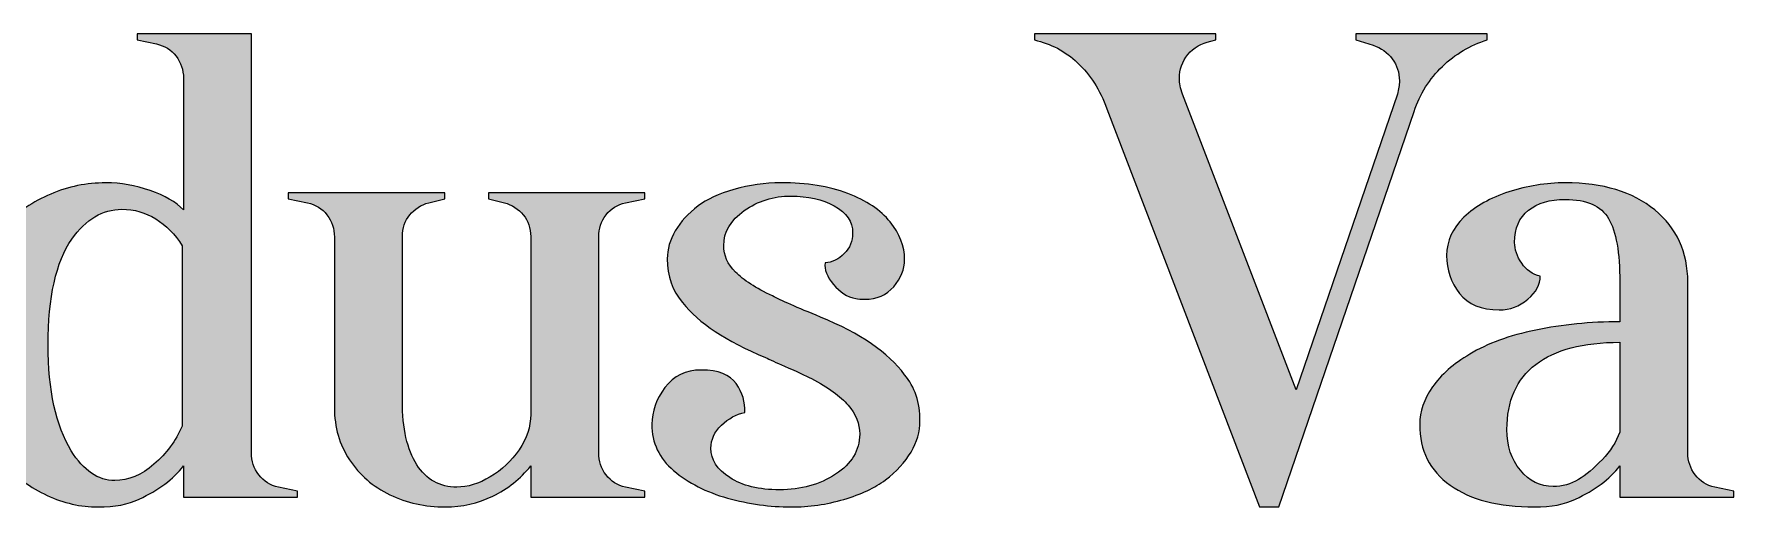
# Model space of a CAD drawing. Header units: inches. Extents: x 0.7 to 13.7, y -3.5 to -1.5.
# Drawn here: x 7.192 to 11.047, y -3.05 to -1.977 of the extents above; entities that cross this region are included whole.
import ezdxf

# ---------------------------------------------------------------- set-up
doc = ezdxf.new("R2010")
doc.units = ezdxf.units.IN
doc.header["$MEASUREMENT"] = 0
doc.layers.add('Layer 1', color=7, linetype='Continuous', lineweight=0)

# ---------------------------------------------------------------- blocks, each defined once
blk = doc.blocks.new('Block_3')
at = {"layer": 'Layer 1', "true_color": 0x000000, "transparency": 33554687}
h = blk.add_hatch(color=18, dxfattribs=at)
h.dxf.hatch_style = 2
edge = h.paths.add_edge_path()
edge.add_spline(control_points=[(7.2776, -2.4422), (7.2417, -2.4942), (7.2238, -2.5742), (7.2238, -2.6821), (7.2238, -2.7851), (7.2412, -2.8651), (7.2761, -2.9221), (7.3042, -2.9671), (7.3372, -2.9896), (7.375, -2.9896), (7.4061, -2.9896), (7.4356, -2.9773), (7.4638, -2.9528), (7.4919, -2.9283), (7.5132, -2.8996), (7.5278, -2.8666), (7.5278, -2.8666), (7.5278, -2.4572), (7.5278, -2.4572), (7.5113, -2.4312), (7.4914, -2.411), (7.4681, -2.3965), (7.4449, -2.382), (7.4192, -2.3747), (7.3911, -2.3747), (7.3474, -2.3747), (7.3096, -2.3972), (7.2776, -2.4422)], knot_values=[0, 0, 0, 0, 1, 1, 1, 2, 2, 2, 3, 3, 3, 4, 4, 4, 5, 5, 5, 6, 6, 6, 7, 7, 7, 8, 8, 8, 9, 9, 9, 9], degree=3, periodic=0)
edge = h.paths.add_edge_path()
edge.add_spline(control_points=[(7.7016, -2.9768), (7.7128, -2.9913), (7.7276, -3.0006), (7.746, -3.0045), (7.746, -3.0045), (7.7896, -3.0136), (7.7896, -3.0136), (7.7896, -3.0136), (7.7896, -3.027), (7.7896, -3.027), (7.7896, -3.027), (7.5307, -3.027), (7.5307, -3.027), (7.5307, -3.027), (7.5307, -2.9566), (7.5307, -2.9566), (7.5074, -2.9865), (7.474, -3.0116), (7.4303, -3.0315), (7.4061, -3.0436), (7.375, -3.0495), (7.3372, -3.0495), (7.2974, -3.0495), (7.2589, -3.0408), (7.2216, -3.0233), (7.1842, -3.0058), (7.1515, -2.9821), (7.1234, -2.9521), (7.0574, -2.8781), (7.0245, -2.7881), (7.0245, -2.6821), (7.0245, -2.5702), (7.0579, -2.4797), (7.1249, -2.4107), (7.1549, -2.3807), (7.1898, -2.3573), (7.2296, -2.3402), (7.2693, -2.3233), (7.311, -2.3147), (7.3547, -2.3147), (7.3886, -2.3147), (7.4221, -2.3205), (7.4551, -2.332), (7.488, -2.3435), (7.5132, -2.3582), (7.5307, -2.3762), (7.5307, -2.3762), (7.5307, -2.0778), (7.5307, -2.0778), (7.5307, -2.0588), (7.5251, -2.0421), (7.514, -2.0276), (7.5028, -2.0131), (7.488, -2.0039), (7.4696, -1.9998), (7.4696, -1.9998), (7.426, -1.9908), (7.426, -1.9908), (7.426, -1.9908), (7.426, -1.9773), (7.426, -1.9773), (7.426, -1.9773), (7.6849, -1.9773), (7.6849, -1.9773), (7.6849, -1.9773), (7.6849, -2.9266), (7.6849, -2.9266), (7.6849, -2.9456), (7.6905, -2.9623), (7.7016, -2.9768)], knot_values=[0, 0, 0, 0, 1, 1, 1, 2, 2, 2, 3, 3, 3, 4, 4, 4, 5, 5, 5, 6, 6, 6, 7, 7, 7, 8, 8, 8, 9, 9, 9, 10, 10, 10, 11, 11, 11, 12, 12, 12, 13, 13, 13, 14, 14, 14, 15, 15, 15, 16, 16, 16, 17, 17, 17, 18, 18, 18, 19, 19, 19, 20, 20, 20, 21, 21, 21, 22, 22, 22, 23, 23, 23, 23], degree=3, periodic=0)
h = blk.add_hatch(color=18, dxfattribs=at)
h.dxf.hatch_style = 2
edge = h.paths.add_edge_path()
edge.add_spline(control_points=[(9.5585, -2.0426), (9.5299, -2.0161), (9.4972, -1.9989), (9.4603, -1.9908), (9.4603, -1.9908), (9.4603, -1.9773), (9.4603, -1.9773), (9.4603, -1.9773), (9.872, -1.9773), (9.872, -1.9773), (9.872, -1.9773), (9.872, -1.9908), (9.872, -1.9908), (9.872, -1.9908), (9.8604, -1.9939), (9.8604, -1.9939), (9.839, -1.9978), (9.8218, -2.0078), (9.8087, -2.0238), (9.7956, -2.0398), (9.7891, -2.0578), (9.7891, -2.0778), (9.7891, -2.0888), (9.7915, -2.1008), (9.7964, -2.1138), (9.7964, -2.1138), (10.0538, -2.7841), (10.0538, -2.7841), (10.0538, -2.7841), (10.2837, -2.1138), (10.2837, -2.1138), (10.2866, -2.1028), (10.2881, -2.0928), (10.2881, -2.0838), (10.2881, -2.0649), (10.2827, -2.0481), (10.272, -2.0336), (10.2614, -2.0191), (10.2468, -2.0089), (10.2284, -2.0028), (10.2284, -2.0028), (10.1891, -1.9908), (10.1891, -1.9908), (10.1891, -1.9908), (10.1891, -1.9773), (10.1891, -1.9773), (10.1891, -1.9773), (10.4873, -1.9773), (10.4873, -1.9773), (10.4873, -1.9773), (10.4873, -1.9908), (10.4873, -1.9908), (10.4485, -2.0028), (10.4146, -2.0228), (10.3855, -2.0508), (10.3564, -2.0788), (10.3351, -2.1128), (10.3215, -2.1528), (10.3215, -2.1528), (10.0146, -3.0495), (10.0146, -3.0495), (10.0146, -3.0495), (9.9709, -3.0495), (9.9709, -3.0495), (9.9709, -3.0495), (9.6247, -2.1468), (9.6247, -2.1468), (9.6092, -2.1038), (9.5871, -2.0691), (9.5585, -2.0426)], knot_values=[0, 0, 0, 0, 1, 1, 1, 2, 2, 2, 3, 3, 3, 4, 4, 4, 5, 5, 5, 6, 6, 6, 7, 7, 7, 8, 8, 8, 9, 9, 9, 10, 10, 10, 11, 11, 11, 12, 12, 12, 13, 13, 13, 14, 14, 14, 15, 15, 15, 16, 16, 16, 17, 17, 17, 18, 18, 18, 19, 19, 19, 20, 20, 20, 21, 21, 21, 22, 22, 22, 23, 23, 23, 23], degree=3, periodic=0)
h = blk.add_hatch(color=18, dxfattribs=at)
h.dxf.hatch_style = 2
edge = h.paths.add_edge_path()
edge.add_spline(control_points=[(8.489, -2.3875), (8.4779, -2.402), (8.4723, -2.4187), (8.4723, -2.4377), (8.4723, -2.4377), (8.4723, -2.9266), (8.4723, -2.9266), (8.4723, -2.9456), (8.4779, -2.9623), (8.489, -2.9768), (8.5002, -2.9913), (8.515, -3.0006), (8.5334, -3.0045), (8.5334, -3.0045), (8.577, -3.0136), (8.577, -3.0136), (8.577, -3.0136), (8.577, -3.027), (8.577, -3.027), (8.577, -3.027), (8.3181, -3.027), (8.3181, -3.027), (8.3181, -3.027), (8.3181, -2.9566), (8.3181, -2.9566), (8.2948, -2.9856), (8.2662, -3.0083), (8.2323, -3.0248), (8.1983, -3.0413), (8.1624, -3.0495), (8.1246, -3.0495), (8.079, -3.0495), (8.0371, -3.0403), (7.9988, -3.0218), (7.9605, -3.0033), (7.9299, -2.9768), (7.9072, -2.9423), (7.8844, -2.9078), (7.873, -2.8686), (7.873, -2.8246), (7.873, -2.8246), (7.873, -2.4377), (7.873, -2.4377), (7.873, -2.4187), (7.8674, -2.402), (7.8562, -2.3875), (7.8451, -2.373), (7.8303, -2.3638), (7.8119, -2.3597), (7.8119, -2.3597), (7.7682, -2.3507), (7.7682, -2.3507), (7.7682, -2.3507), (7.7682, -2.3372), (7.7682, -2.3372), (7.7682, -2.3372), (8.1232, -2.3372), (8.1232, -2.3372), (8.1232, -2.3372), (8.1232, -2.3507), (8.1232, -2.3507), (8.1232, -2.3507), (8.0868, -2.3597), (8.0868, -2.3597), (8.0694, -2.3648), (8.055, -2.374), (8.0439, -2.3875), (8.0327, -2.401), (8.0272, -2.4173), (8.0272, -2.4362), (8.0272, -2.4362), (8.0272, -2.8096), (8.0272, -2.8096), (8.0272, -2.8716), (8.0381, -2.9196), (8.0599, -2.9536), (8.0817, -2.9876), (8.112, -3.0045), (8.1508, -3.0045), (8.175, -3.0045), (8.2003, -2.9968), (8.2264, -2.9813), (8.2526, -2.9658), (8.2745, -2.9453), (8.2919, -2.9198), (8.3094, -2.8943), (8.3181, -2.8676), (8.3181, -2.8396), (8.3181, -2.8396), (8.3181, -2.4362), (8.3181, -2.4362), (8.3181, -2.4173), (8.3125, -2.401), (8.3014, -2.3875), (8.2902, -2.374), (8.2759, -2.3648), (8.2585, -2.3597), (8.2585, -2.3597), (8.2221, -2.3507), (8.2221, -2.3507), (8.2221, -2.3507), (8.2221, -2.3372), (8.2221, -2.3372), (8.2221, -2.3372), (8.577, -2.3372), (8.577, -2.3372), (8.577, -2.3372), (8.577, -2.3507), (8.577, -2.3507), (8.577, -2.3507), (8.5334, -2.3597), (8.5334, -2.3597), (8.515, -2.3638), (8.5002, -2.373), (8.489, -2.3875)], knot_values=[0, 0, 0, 0, 1, 1, 1, 2, 2, 2, 3, 3, 3, 4, 4, 4, 5, 5, 5, 6, 6, 6, 7, 7, 7, 8, 8, 8, 9, 9, 9, 10, 10, 10, 11, 11, 11, 12, 12, 12, 13, 13, 13, 14, 14, 14, 15, 15, 15, 16, 16, 16, 17, 17, 17, 18, 18, 18, 19, 19, 19, 20, 20, 20, 21, 21, 21, 22, 22, 22, 23, 23, 23, 24, 24, 24, 25, 25, 25, 26, 26, 26, 27, 27, 27, 28, 28, 28, 29, 29, 29, 30, 30, 30, 31, 31, 31, 32, 32, 32, 33, 33, 33, 34, 34, 34, 35, 35, 35, 36, 36, 36, 37, 37, 37, 38, 38, 38, 38], degree=3, periodic=0)
h = blk.add_hatch(color=18, dxfattribs=at)
h.dxf.hatch_style = 2
edge = h.paths.add_edge_path()
edge.add_spline(control_points=[(8.6227, -2.7789), (8.6426, -2.7524), (8.67, -2.7391), (8.7049, -2.7391), (8.7437, -2.7391), (8.7701, -2.7494), (8.7842, -2.7699), (8.7982, -2.7904), (8.8048, -2.8121), (8.8038, -2.8351), (8.7844, -2.8391), (8.7667, -2.8488), (8.7507, -2.8644), (8.7347, -2.8799), (8.7267, -2.8971), (8.7267, -2.9161), (8.7267, -2.9421), (8.741, -2.9643), (8.7696, -2.9828), (8.7982, -3.0013), (8.8358, -3.0106), (8.8824, -3.0106), (8.9308, -3.0106), (8.9733, -2.9988), (9.0096, -2.9753), (9.046, -2.9518), (9.0642, -2.9216), (9.0642, -2.8846), (9.0642, -2.8606), (9.0555, -2.8386), (9.038, -2.8186), (9.0206, -2.7986), (8.9929, -2.7786), (8.9551, -2.7586), (8.9415, -2.7517), (8.9211, -2.7421), (8.894, -2.7301), (8.8746, -2.7221), (8.86, -2.7156), (8.8503, -2.7106), (8.7611, -2.6737), (8.6986, -2.6322), (8.6627, -2.5862), (8.6394, -2.5592), (8.6278, -2.5262), (8.6278, -2.4872), (8.6278, -2.4652), (8.6338, -2.444), (8.646, -2.4235), (8.6581, -2.403), (8.6753, -2.3843), (8.6976, -2.3672), (8.717, -2.3522), (8.7442, -2.3397), (8.7791, -2.3297), (8.814, -2.3198), (8.8494, -2.3147), (8.8853, -2.3147), (8.9444, -2.3147), (8.9951, -2.3227), (9.0373, -2.3388), (9.0795, -2.3547), (9.1115, -2.3762), (9.1333, -2.4032), (9.1551, -2.4302), (9.166, -2.4587), (9.166, -2.4887), (9.166, -2.5107), (9.1578, -2.5312), (9.1413, -2.5502), (9.1248, -2.5692), (9.103, -2.5787), (9.0758, -2.5787), (9.0671, -2.5787), (9.0603, -2.5782), (9.0555, -2.5772), (9.036, -2.5732), (9.0191, -2.5624), (9.0045, -2.545), (8.99, -2.5275), (8.9837, -2.5112), (8.9856, -2.4962), (9.0021, -2.4952), (9.0167, -2.4882), (9.0293, -2.4752), (9.0419, -2.4622), (9.0482, -2.4467), (9.0482, -2.4287), (9.0482, -2.4027), (9.0344, -2.3822), (9.0067, -2.3672), (8.9791, -2.3522), (8.9464, -2.3447), (8.9085, -2.3447), (8.8688, -2.3447), (8.8334, -2.3557), (8.8024, -2.3777), (8.7713, -2.3997), (8.7558, -2.4262), (8.7558, -2.4572), (8.7558, -2.4792), (8.7648, -2.4992), (8.7827, -2.5172), (8.8006, -2.5352), (8.8285, -2.5532), (8.8664, -2.5712), (8.8858, -2.5812), (8.9221, -2.5972), (8.9755, -2.6191), (9.0657, -2.6562), (9.1292, -2.6996), (9.166, -2.7496), (9.1893, -2.7776), (9.2009, -2.8126), (9.2009, -2.8546), (9.2009, -2.8786), (9.1941, -2.9021), (9.1806, -2.9251), (9.167, -2.9481), (9.1476, -2.9691), (9.1224, -2.9881), (9.0991, -3.0061), (9.0678, -3.0208), (9.0285, -3.0323), (8.9893, -3.0438), (8.9493, -3.0495), (8.9085, -3.0495), (8.861, -3.0495), (8.813, -3.0428), (8.7645, -3.0293), (8.716, -3.0158), (8.6753, -2.9951), (8.6423, -2.9671), (8.6094, -2.9391), (8.5929, -2.9041), (8.5929, -2.8621), (8.5929, -2.8331), (8.6028, -2.8054), (8.6227, -2.7789)], knot_values=[0, 0, 0, 0, 1, 1, 1, 2, 2, 2, 3, 3, 3, 4, 4, 4, 5, 5, 5, 6, 6, 6, 7, 7, 7, 8, 8, 8, 9, 9, 9, 10, 10, 10, 11, 11, 11, 12, 12, 12, 13, 13, 13, 14, 14, 14, 15, 15, 15, 16, 16, 16, 17, 17, 17, 18, 18, 18, 19, 19, 19, 20, 20, 20, 21, 21, 21, 22, 22, 22, 23, 23, 23, 24, 24, 24, 25, 25, 25, 26, 26, 26, 27, 27, 27, 28, 28, 28, 29, 29, 29, 30, 30, 30, 31, 31, 31, 32, 32, 32, 33, 33, 33, 34, 34, 34, 35, 35, 35, 36, 36, 36, 37, 37, 37, 38, 38, 38, 39, 39, 39, 40, 40, 40, 41, 41, 41, 42, 42, 42, 43, 43, 43, 44, 44, 44, 45, 45, 45, 46, 46, 46, 46], degree=3, periodic=0)
h = blk.add_hatch(color=18, dxfattribs=at)
h.dxf.hatch_style = 2
edge = h.paths.add_edge_path()
edge.add_spline(control_points=[(10.788, -2.6762), (10.7046, -2.6762), (10.6411, -2.6929), (10.5974, -2.7264), (10.5538, -2.7599), (10.532, -2.8091), (10.532, -2.8741), (10.532, -2.9111), (10.5421, -2.9418), (10.5625, -2.9663), (10.5829, -2.9908), (10.6076, -3.0031), (10.6367, -3.0031), (10.658, -3.0031), (10.6772, -2.9978), (10.6941, -2.9873), (10.7111, -2.9768), (10.7293, -2.9616), (10.7487, -2.9416), (10.7662, -2.9236), (10.7793, -2.9031), (10.788, -2.8801), (10.788, -2.8801), (10.788, -2.6762), (10.788, -2.6762)], knot_values=[0, 0, 0, 0, 1, 1, 1, 2, 2, 2, 3, 3, 3, 4, 4, 4, 5, 5, 5, 6, 6, 6, 7, 7, 7, 8, 8, 8, 8], degree=3, periodic=0)
edge = h.paths.add_edge_path()
edge.add_spline(control_points=[(11.0469, -3.0136), (11.0469, -3.0136), (11.0469, -3.027), (11.0469, -3.027), (11.0469, -3.027), (10.788, -3.027), (10.788, -3.027), (10.788, -3.027), (10.788, -2.9566), (10.788, -2.9566), (10.7647, -2.9865), (10.7313, -3.0116), (10.6876, -3.0315), (10.6634, -3.0436), (10.6323, -3.0495), (10.5945, -3.0495), (10.5131, -3.0495), (10.4493, -3.0331), (10.4032, -3.0001), (10.3571, -2.9671), (10.3341, -2.9211), (10.3341, -2.8621), (10.3341, -2.8331), (10.3438, -2.8049), (10.3632, -2.7774), (10.3826, -2.7499), (10.4107, -2.7251), (10.4476, -2.7031), (10.4874, -2.6791), (10.5373, -2.6609), (10.5974, -2.6484), (10.6575, -2.6359), (10.7211, -2.6297), (10.788, -2.6297), (10.788, -2.6297), (10.788, -2.5397), (10.788, -2.5397), (10.788, -2.4727), (10.7795, -2.4248), (10.7625, -2.3957), (10.7456, -2.3668), (10.7128, -2.3522), (10.6643, -2.3522), (10.6294, -2.3522), (10.6015, -2.3605), (10.5807, -2.377), (10.5598, -2.3935), (10.5494, -2.4177), (10.5494, -2.4497), (10.5494, -2.4657), (10.5547, -2.4815), (10.5654, -2.497), (10.5761, -2.5125), (10.5901, -2.5222), (10.6076, -2.5262), (10.6076, -2.5452), (10.5982, -2.5627), (10.5792, -2.5787), (10.5603, -2.5947), (10.5387, -2.6027), (10.5145, -2.6027), (10.4738, -2.6027), (10.4437, -2.5902), (10.4243, -2.5652), (10.4049, -2.5402), (10.3952, -2.5117), (10.3952, -2.4797), (10.3952, -2.4467), (10.4083, -2.4177), (10.4345, -2.3927), (10.4607, -2.3677), (10.4946, -2.3485), (10.5363, -2.335), (10.578, -2.3215), (10.6207, -2.3147), (10.6643, -2.3147), (10.7497, -2.3147), (10.8173, -2.3352), (10.8673, -2.3762), (10.9172, -2.4173), (10.9422, -2.4717), (10.9422, -2.5397), (10.9422, -2.5397), (10.9422, -2.9266), (10.9422, -2.9266), (10.9422, -2.9456), (10.9478, -2.9623), (10.9589, -2.9768), (10.97, -2.9913), (10.9848, -3.0006), (11.0033, -3.0045), (11.0033, -3.0045), (11.0469, -3.0136), (11.0469, -3.0136)], knot_values=[0, 0, 0, 0, 1, 1, 1, 2, 2, 2, 3, 3, 3, 4, 4, 4, 5, 5, 5, 6, 6, 6, 7, 7, 7, 8, 8, 8, 9, 9, 9, 10, 10, 10, 11, 11, 11, 12, 12, 12, 13, 13, 13, 14, 14, 14, 15, 15, 15, 16, 16, 16, 17, 17, 17, 18, 18, 18, 19, 19, 19, 20, 20, 20, 21, 21, 21, 22, 22, 22, 23, 23, 23, 24, 24, 24, 25, 25, 25, 26, 26, 26, 27, 27, 27, 28, 28, 28, 29, 29, 29, 30, 30, 30, 31, 31, 31, 31], degree=3, periodic=0)
at = {"layer": 'Layer 1'}
for points, knots in [([(7.7016, -2.9768), (7.7128, -2.9913), (7.7276, -3.0006), (7.746, -3.0045), (7.746, -3.0045), (7.7896, -3.0136), (7.7896, -3.0136), (7.7896, -3.0136), (7.7896, -3.027), (7.7896, -3.027), (7.7896, -3.027), (7.5307, -3.027), (7.5307, -3.027), (7.5307, -3.027), (7.5307, -2.9566), (7.5307, -2.9566), (7.5074, -2.9865), (7.474, -3.0116), (7.4303, -3.0315), (7.4061, -3.0436), (7.375, -3.0495), (7.3372, -3.0495), (7.2974, -3.0495), (7.2589, -3.0408), (7.2216, -3.0233), (7.1842, -3.0058), (7.1515, -2.9821), (7.1234, -2.9521), (7.0574, -2.8781), (7.0245, -2.7881), (7.0245, -2.6821), (7.0245, -2.5702), (7.0579, -2.4797), (7.1249, -2.4107), (7.1549, -2.3807), (7.1898, -2.3573), (7.2296, -2.3402), (7.2693, -2.3233), (7.311, -2.3147), (7.3547, -2.3147), (7.3886, -2.3147), (7.4221, -2.3205), (7.4551, -2.332), (7.488, -2.3435), (7.5132, -2.3582), (7.5307, -2.3762), (7.5307, -2.3762), (7.5307, -2.0778), (7.5307, -2.0778), (7.5307, -2.0588), (7.5251, -2.0421), (7.514, -2.0276), (7.5028, -2.0131), (7.488, -2.0039), (7.4696, -1.9998), (7.4696, -1.9998), (7.426, -1.9908), (7.426, -1.9908), (7.426, -1.9908), (7.426, -1.9773), (7.426, -1.9773), (7.426, -1.9773), (7.6849, -1.9773), (7.6849, -1.9773), (7.6849, -1.9773), (7.6849, -2.9266), (7.6849, -2.9266), (7.6849, -2.9456), (7.6905, -2.9623), (7.7016, -2.9768)], [0, 0, 0, 0, 1, 1, 1, 2, 2, 2, 3, 3, 3, 4, 4, 4, 5, 5, 5, 6, 6, 6, 7, 7, 7, 8, 8, 8, 9, 9, 9, 10, 10, 10, 11, 11, 11, 12, 12, 12, 13, 13, 13, 14, 14, 14, 15, 15, 15, 16, 16, 16, 17, 17, 17, 18, 18, 18, 19, 19, 19, 20, 20, 20, 21, 21, 21, 22, 22, 22, 23, 23, 23, 23]), ([(9.5585, -2.0426), (9.5299, -2.0161), (9.4972, -1.9989), (9.4603, -1.9908), (9.4603, -1.9908), (9.4603, -1.9773), (9.4603, -1.9773), (9.4603, -1.9773), (9.872, -1.9773), (9.872, -1.9773), (9.872, -1.9773), (9.872, -1.9908), (9.872, -1.9908), (9.872, -1.9908), (9.8604, -1.9939), (9.8604, -1.9939), (9.839, -1.9978), (9.8218, -2.0078), (9.8087, -2.0238), (9.7956, -2.0398), (9.7891, -2.0578), (9.7891, -2.0778), (9.7891, -2.0888), (9.7915, -2.1008), (9.7964, -2.1138), (9.7964, -2.1138), (10.0538, -2.7841), (10.0538, -2.7841), (10.0538, -2.7841), (10.2837, -2.1138), (10.2837, -2.1138), (10.2866, -2.1028), (10.2881, -2.0928), (10.2881, -2.0838), (10.2881, -2.0649), (10.2827, -2.0481), (10.272, -2.0336), (10.2614, -2.0191), (10.2468, -2.0089), (10.2284, -2.0028), (10.2284, -2.0028), (10.1891, -1.9908), (10.1891, -1.9908), (10.1891, -1.9908), (10.1891, -1.9773), (10.1891, -1.9773), (10.1891, -1.9773), (10.4873, -1.9773), (10.4873, -1.9773), (10.4873, -1.9773), (10.4873, -1.9908), (10.4873, -1.9908), (10.4485, -2.0028), (10.4146, -2.0228), (10.3855, -2.0508), (10.3564, -2.0788), (10.3351, -2.1128), (10.3215, -2.1528), (10.3215, -2.1528), (10.0146, -3.0495), (10.0146, -3.0495), (10.0146, -3.0495), (9.9709, -3.0495), (9.9709, -3.0495), (9.9709, -3.0495), (9.6247, -2.1468), (9.6247, -2.1468), (9.6092, -2.1038), (9.5871, -2.0691), (9.5585, -2.0426)], [0, 0, 0, 0, 1, 1, 1, 2, 2, 2, 3, 3, 3, 4, 4, 4, 5, 5, 5, 6, 6, 6, 7, 7, 7, 8, 8, 8, 9, 9, 9, 10, 10, 10, 11, 11, 11, 12, 12, 12, 13, 13, 13, 14, 14, 14, 15, 15, 15, 16, 16, 16, 17, 17, 17, 18, 18, 18, 19, 19, 19, 20, 20, 20, 21, 21, 21, 22, 22, 22, 23, 23, 23, 23]), ([(8.489, -2.3875), (8.4779, -2.402), (8.4723, -2.4187), (8.4723, -2.4377), (8.4723, -2.4377), (8.4723, -2.9266), (8.4723, -2.9266), (8.4723, -2.9456), (8.4779, -2.9623), (8.489, -2.9768), (8.5002, -2.9913), (8.515, -3.0006), (8.5334, -3.0045), (8.5334, -3.0045), (8.577, -3.0136), (8.577, -3.0136), (8.577, -3.0136), (8.577, -3.027), (8.577, -3.027), (8.577, -3.027), (8.3181, -3.027), (8.3181, -3.027), (8.3181, -3.027), (8.3181, -2.9566), (8.3181, -2.9566), (8.2948, -2.9856), (8.2662, -3.0083), (8.2323, -3.0248), (8.1983, -3.0413), (8.1624, -3.0495), (8.1246, -3.0495), (8.079, -3.0495), (8.0371, -3.0403), (7.9988, -3.0218), (7.9605, -3.0033), (7.9299, -2.9768), (7.9072, -2.9423), (7.8844, -2.9078), (7.873, -2.8686), (7.873, -2.8246), (7.873, -2.8246), (7.873, -2.4377), (7.873, -2.4377), (7.873, -2.4187), (7.8674, -2.402), (7.8562, -2.3875), (7.8451, -2.373), (7.8303, -2.3638), (7.8119, -2.3597), (7.8119, -2.3597), (7.7682, -2.3507), (7.7682, -2.3507), (7.7682, -2.3507), (7.7682, -2.3372), (7.7682, -2.3372), (7.7682, -2.3372), (8.1232, -2.3372), (8.1232, -2.3372), (8.1232, -2.3372), (8.1232, -2.3507), (8.1232, -2.3507), (8.1232, -2.3507), (8.0868, -2.3597), (8.0868, -2.3597), (8.0694, -2.3648), (8.055, -2.374), (8.0439, -2.3875), (8.0327, -2.401), (8.0272, -2.4173), (8.0272, -2.4362), (8.0272, -2.4362), (8.0272, -2.8096), (8.0272, -2.8096), (8.0272, -2.8716), (8.0381, -2.9196), (8.0599, -2.9536), (8.0817, -2.9876), (8.112, -3.0045), (8.1508, -3.0045), (8.175, -3.0045), (8.2003, -2.9968), (8.2264, -2.9813), (8.2526, -2.9658), (8.2745, -2.9453), (8.2919, -2.9198), (8.3094, -2.8943), (8.3181, -2.8676), (8.3181, -2.8396), (8.3181, -2.8396), (8.3181, -2.4362), (8.3181, -2.4362), (8.3181, -2.4173), (8.3125, -2.401), (8.3014, -2.3875), (8.2902, -2.374), (8.2759, -2.3648), (8.2585, -2.3597), (8.2585, -2.3597), (8.2221, -2.3507), (8.2221, -2.3507), (8.2221, -2.3507), (8.2221, -2.3372), (8.2221, -2.3372), (8.2221, -2.3372), (8.577, -2.3372), (8.577, -2.3372), (8.577, -2.3372), (8.577, -2.3507), (8.577, -2.3507), (8.577, -2.3507), (8.5334, -2.3597), (8.5334, -2.3597), (8.515, -2.3638), (8.5002, -2.373), (8.489, -2.3875)], [0, 0, 0, 0, 1, 1, 1, 2, 2, 2, 3, 3, 3, 4, 4, 4, 5, 5, 5, 6, 6, 6, 7, 7, 7, 8, 8, 8, 9, 9, 9, 10, 10, 10, 11, 11, 11, 12, 12, 12, 13, 13, 13, 14, 14, 14, 15, 15, 15, 16, 16, 16, 17, 17, 17, 18, 18, 18, 19, 19, 19, 20, 20, 20, 21, 21, 21, 22, 22, 22, 23, 23, 23, 24, 24, 24, 25, 25, 25, 26, 26, 26, 27, 27, 27, 28, 28, 28, 29, 29, 29, 30, 30, 30, 31, 31, 31, 32, 32, 32, 33, 33, 33, 34, 34, 34, 35, 35, 35, 36, 36, 36, 37, 37, 37, 38, 38, 38, 38]), ([(8.6227, -2.7789), (8.6426, -2.7524), (8.67, -2.7391), (8.7049, -2.7391), (8.7437, -2.7391), (8.7701, -2.7494), (8.7842, -2.7699), (8.7982, -2.7904), (8.8048, -2.8121), (8.8038, -2.8351), (8.7844, -2.8391), (8.7667, -2.8488), (8.7507, -2.8644), (8.7347, -2.8799), (8.7267, -2.8971), (8.7267, -2.9161), (8.7267, -2.9421), (8.741, -2.9643), (8.7696, -2.9828), (8.7982, -3.0013), (8.8358, -3.0106), (8.8824, -3.0106), (8.9308, -3.0106), (8.9733, -2.9988), (9.0096, -2.9753), (9.046, -2.9518), (9.0642, -2.9216), (9.0642, -2.8846), (9.0642, -2.8606), (9.0555, -2.8386), (9.038, -2.8186), (9.0206, -2.7986), (8.9929, -2.7786), (8.9551, -2.7586), (8.9415, -2.7517), (8.9211, -2.7421), (8.894, -2.7301), (8.8746, -2.7221), (8.86, -2.7156), (8.8503, -2.7106), (8.7611, -2.6737), (8.6986, -2.6322), (8.6627, -2.5862), (8.6394, -2.5592), (8.6278, -2.5262), (8.6278, -2.4872), (8.6278, -2.4652), (8.6338, -2.444), (8.646, -2.4235), (8.6581, -2.403), (8.6753, -2.3843), (8.6976, -2.3672), (8.717, -2.3522), (8.7442, -2.3397), (8.7791, -2.3297), (8.814, -2.3198), (8.8494, -2.3147), (8.8853, -2.3147), (8.9444, -2.3147), (8.9951, -2.3227), (9.0373, -2.3388), (9.0795, -2.3547), (9.1115, -2.3762), (9.1333, -2.4032), (9.1551, -2.4302), (9.166, -2.4587), (9.166, -2.4887), (9.166, -2.5107), (9.1578, -2.5312), (9.1413, -2.5502), (9.1248, -2.5692), (9.103, -2.5787), (9.0758, -2.5787), (9.0671, -2.5787), (9.0603, -2.5782), (9.0555, -2.5772), (9.036, -2.5732), (9.0191, -2.5624), (9.0045, -2.545), (8.99, -2.5275), (8.9837, -2.5112), (8.9856, -2.4962), (9.0021, -2.4952), (9.0167, -2.4882), (9.0293, -2.4752), (9.0419, -2.4622), (9.0482, -2.4467), (9.0482, -2.4287), (9.0482, -2.4027), (9.0344, -2.3822), (9.0067, -2.3672), (8.9791, -2.3522), (8.9464, -2.3447), (8.9085, -2.3447), (8.8688, -2.3447), (8.8334, -2.3557), (8.8024, -2.3777), (8.7713, -2.3997), (8.7558, -2.4262), (8.7558, -2.4572), (8.7558, -2.4792), (8.7648, -2.4992), (8.7827, -2.5172), (8.8006, -2.5352), (8.8285, -2.5532), (8.8664, -2.5712), (8.8858, -2.5812), (8.9221, -2.5972), (8.9755, -2.6191), (9.0657, -2.6562), (9.1292, -2.6996), (9.166, -2.7496), (9.1893, -2.7776), (9.2009, -2.8126), (9.2009, -2.8546), (9.2009, -2.8786), (9.1941, -2.9021), (9.1806, -2.9251), (9.167, -2.9481), (9.1476, -2.9691), (9.1224, -2.9881), (9.0991, -3.0061), (9.0678, -3.0208), (9.0285, -3.0323), (8.9893, -3.0438), (8.9493, -3.0495), (8.9085, -3.0495), (8.861, -3.0495), (8.813, -3.0428), (8.7645, -3.0293), (8.716, -3.0158), (8.6753, -2.9951), (8.6423, -2.9671), (8.6094, -2.9391), (8.5929, -2.9041), (8.5929, -2.8621), (8.5929, -2.8331), (8.6028, -2.8054), (8.6227, -2.7789)], [0, 0, 0, 0, 1, 1, 1, 2, 2, 2, 3, 3, 3, 4, 4, 4, 5, 5, 5, 6, 6, 6, 7, 7, 7, 8, 8, 8, 9, 9, 9, 10, 10, 10, 11, 11, 11, 12, 12, 12, 13, 13, 13, 14, 14, 14, 15, 15, 15, 16, 16, 16, 17, 17, 17, 18, 18, 18, 19, 19, 19, 20, 20, 20, 21, 21, 21, 22, 22, 22, 23, 23, 23, 24, 24, 24, 25, 25, 25, 26, 26, 26, 27, 27, 27, 28, 28, 28, 29, 29, 29, 30, 30, 30, 31, 31, 31, 32, 32, 32, 33, 33, 33, 34, 34, 34, 35, 35, 35, 36, 36, 36, 37, 37, 37, 38, 38, 38, 39, 39, 39, 40, 40, 40, 41, 41, 41, 42, 42, 42, 43, 43, 43, 44, 44, 44, 45, 45, 45, 46, 46, 46, 46]), ([(11.0469, -3.0136), (11.0469, -3.0136), (11.0469, -3.027), (11.0469, -3.027), (11.0469, -3.027), (10.788, -3.027), (10.788, -3.027), (10.788, -3.027), (10.788, -2.9566), (10.788, -2.9566), (10.7647, -2.9865), (10.7313, -3.0116), (10.6876, -3.0315), (10.6634, -3.0436), (10.6323, -3.0495), (10.5945, -3.0495), (10.5131, -3.0495), (10.4493, -3.0331), (10.4032, -3.0001), (10.3571, -2.9671), (10.3341, -2.9211), (10.3341, -2.8621), (10.3341, -2.8331), (10.3438, -2.8049), (10.3632, -2.7774), (10.3826, -2.7499), (10.4107, -2.7251), (10.4476, -2.7031), (10.4874, -2.6791), (10.5373, -2.6609), (10.5974, -2.6484), (10.6575, -2.6359), (10.7211, -2.6297), (10.788, -2.6297), (10.788, -2.6297), (10.788, -2.5397), (10.788, -2.5397), (10.788, -2.4727), (10.7795, -2.4248), (10.7625, -2.3957), (10.7456, -2.3668), (10.7128, -2.3522), (10.6643, -2.3522), (10.6294, -2.3522), (10.6015, -2.3605), (10.5807, -2.377), (10.5598, -2.3935), (10.5494, -2.4177), (10.5494, -2.4497), (10.5494, -2.4657), (10.5547, -2.4815), (10.5654, -2.497), (10.5761, -2.5125), (10.5901, -2.5222), (10.6076, -2.5262), (10.6076, -2.5452), (10.5982, -2.5627), (10.5792, -2.5787), (10.5603, -2.5947), (10.5387, -2.6027), (10.5145, -2.6027), (10.4738, -2.6027), (10.4437, -2.5902), (10.4243, -2.5652), (10.4049, -2.5402), (10.3952, -2.5117), (10.3952, -2.4797), (10.3952, -2.4467), (10.4083, -2.4177), (10.4345, -2.3927), (10.4607, -2.3677), (10.4946, -2.3485), (10.5363, -2.335), (10.578, -2.3215), (10.6207, -2.3147), (10.6643, -2.3147), (10.7497, -2.3147), (10.8173, -2.3352), (10.8673, -2.3762), (10.9172, -2.4173), (10.9422, -2.4717), (10.9422, -2.5397), (10.9422, -2.5397), (10.9422, -2.9266), (10.9422, -2.9266), (10.9422, -2.9456), (10.9478, -2.9623), (10.9589, -2.9768), (10.97, -2.9913), (10.9848, -3.0006), (11.0033, -3.0045), (11.0033, -3.0045), (11.0469, -3.0136), (11.0469, -3.0136)], [0, 0, 0, 0, 1, 1, 1, 2, 2, 2, 3, 3, 3, 4, 4, 4, 5, 5, 5, 6, 6, 6, 7, 7, 7, 8, 8, 8, 9, 9, 9, 10, 10, 10, 11, 11, 11, 12, 12, 12, 13, 13, 13, 14, 14, 14, 15, 15, 15, 16, 16, 16, 17, 17, 17, 18, 18, 18, 19, 19, 19, 20, 20, 20, 21, 21, 21, 22, 22, 22, 23, 23, 23, 24, 24, 24, 25, 25, 25, 26, 26, 26, 27, 27, 27, 28, 28, 28, 29, 29, 29, 30, 30, 30, 31, 31, 31, 31]), ([(7.2776, -2.4422), (7.2417, -2.4942), (7.2238, -2.5742), (7.2238, -2.6821), (7.2238, -2.7851), (7.2412, -2.8651), (7.2761, -2.9221), (7.3042, -2.9671), (7.3372, -2.9896), (7.375, -2.9896), (7.4061, -2.9896), (7.4356, -2.9773), (7.4638, -2.9528), (7.4919, -2.9283), (7.5132, -2.8996), (7.5278, -2.8666), (7.5278, -2.8666), (7.5278, -2.4572), (7.5278, -2.4572), (7.5113, -2.4312), (7.4914, -2.411), (7.4681, -2.3965), (7.4449, -2.382), (7.4192, -2.3747), (7.3911, -2.3747), (7.3474, -2.3747), (7.3096, -2.3972), (7.2776, -2.4422)], [0, 0, 0, 0, 1, 1, 1, 2, 2, 2, 3, 3, 3, 4, 4, 4, 5, 5, 5, 6, 6, 6, 7, 7, 7, 8, 8, 8, 9, 9, 9, 9]), ([(10.788, -2.6762), (10.7046, -2.6762), (10.6411, -2.6929), (10.5974, -2.7264), (10.5538, -2.7599), (10.532, -2.8091), (10.532, -2.8741), (10.532, -2.9111), (10.5421, -2.9418), (10.5625, -2.9663), (10.5829, -2.9908), (10.6076, -3.0031), (10.6367, -3.0031), (10.658, -3.0031), (10.6772, -2.9978), (10.6941, -2.9873), (10.7111, -2.9768), (10.7293, -2.9616), (10.7487, -2.9416), (10.7662, -2.9236), (10.7793, -2.9031), (10.788, -2.8801), (10.788, -2.8801), (10.788, -2.6762), (10.788, -2.6762)], [0, 0, 0, 0, 1, 1, 1, 2, 2, 2, 3, 3, 3, 4, 4, 4, 5, 5, 5, 6, 6, 6, 7, 7, 7, 8, 8, 8, 8])]:
    blk.add_open_spline(points, degree=3, knots=knots, dxfattribs=at)
blk = doc.blocks.new('Block_2')
at = {"layer": 'Layer 1'}
blk.add_blockref('Block_3', (0, 0), dxfattribs=at)
blk = doc.blocks.new('Block_1')
at = {"layer": 'Layer 1'}
blk.add_blockref('Block_2', (0, 0), dxfattribs=at)
blk = doc.blocks.new('Block_0')
at = {"layer": 'Layer 1'}
blk.add_blockref('Block_1', (0, 0), dxfattribs=at)

msp = doc.modelspace()

# ---------------------------------------------------------------- block references
at = {"layer": 'Layer 1'}
msp.add_blockref('Block_0', (0, 0), dxfattribs=at)

doc.saveas('drawing.dxf')
